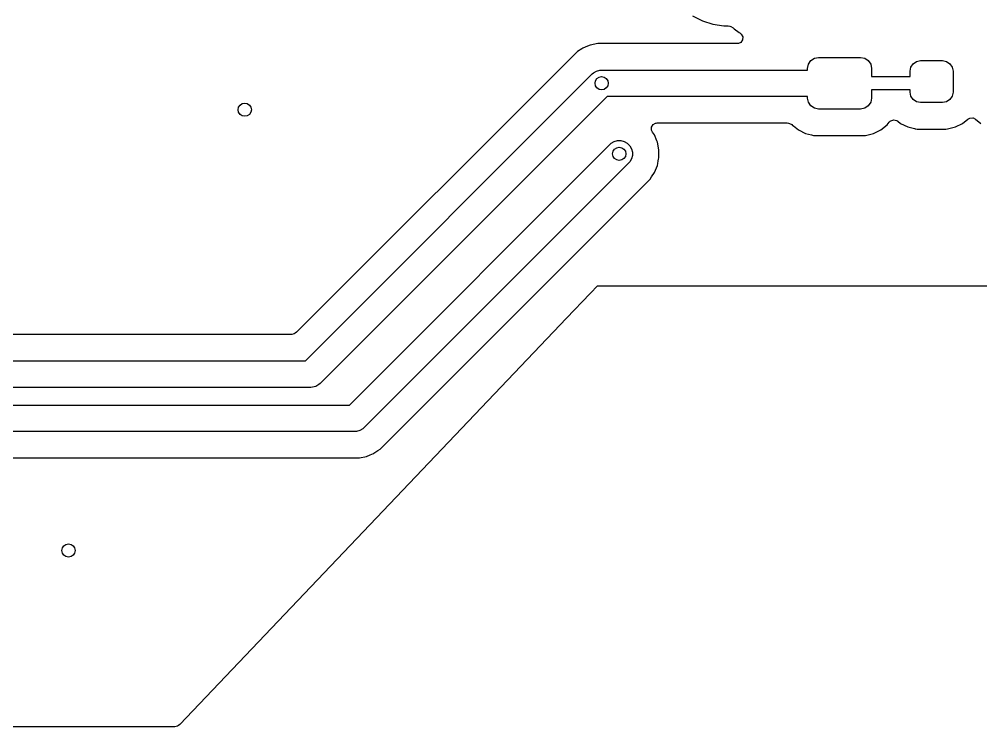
# Model space of a CAD drawing. Header units: inches. Extents: x 1.32 to 5.22, y -7.01 to -1.14.
# Drawn here: x 2.554 to 3.414, y -7.008 to -6.376 of the extents above; entities that cross this region are included whole.
import ezdxf

# ---------------------------------------------------------------- set-up
doc = ezdxf.new("R2010")
doc.units = ezdxf.units.IN
doc.header["$MEASUREMENT"] = 0
doc.layers.add('B.Cu', color=153, linetype='CONTINUOUS', true_color=0x4d7fc4)

msp = doc.modelspace()

# ---------------------------------------------------------------- linework, layer by layer
at = {"layer": 'B.Cu', "linetype": 'CONTINUOUS'}
for p, q in [((3.15595, -6.37279), (3.16479, -6.37729)), ((3.16479, -6.37729), (3.17422, -6.38036)), ((3.17422, -6.38036), (3.18402, -6.38191)), ((3.18402, -6.38191), (3.18799, -6.38191)), ((3.18799, -6.38191), (3.18937, -6.38211)), ((3.18937, -6.38211), (3.19036, -6.3824)), ((3.19036, -6.3824), (3.19244, -6.38363)), ((3.19244, -6.38363), (3.19323, -6.38443)), ((3.19323, -6.38443), (3.19772, -6.38769)), ((3.19772, -6.38769), (3.19831, -6.38811)), ((3.19831, -6.38811), (3.19879, -6.38851)), ((3.19879, -6.38851), (3.19888, -6.38859)), ((3.19888, -6.38859), (3.19888, -6.38859)), ((3.19888, -6.38859), (3.19947, -6.38916)), ((3.19947, -6.38916), (3.20086, -6.39153)), ((3.20086, -6.39153), (3.20074, -6.39428)), ((3.06015, -6.40077), (3.05801, -6.40165)), ((3.06068, -6.40055), (3.06015, -6.40077)), ((3.06071, -6.40054), (3.06068, -6.40055)), ((3.06068, -6.40055), (3.06068, -6.40055)), ((3.06446, -6.39898), (3.06071, -6.40054)), ((3.06071, -6.40054), (3.06071, -6.40054)), ((3.07131, -6.39762), (3.06446, -6.39898)), ((3.06446, -6.39898), (3.06446, -6.39898)), ((3.06446, -6.39898), (3.06446, -6.39898)), ((3.06446, -6.39898), (3.06446, -6.39898)), ((3.06446, -6.39898), (3.06446, -6.39898)), ((3.06446, -6.39898), (3.06446, -6.39898)), ((3.19597, -6.39762), (3.07131, -6.39762)), ((3.1969, -6.39753), (3.19597, -6.39762)), ((3.19694, -6.39752), (3.1969, -6.39753)), ((3.19706, -6.3975), (3.19694, -6.39752)), ((3.19915, -6.39653), (3.19706, -6.3975)), ((3.20074, -6.39428), (3.19915, -6.39653)), ((3.0522, -6.40553), (2.8022, -6.65553)), ((3.05324, -6.40484), (3.0522, -6.40553)), ((3.0522, -6.40553), (3.0522, -6.40553)), ((3.0533, -6.4048), (3.05324, -6.40484)), ((3.05705, -6.4023), (3.0533, -6.4048)), ((3.0533, -6.4048), (3.0533, -6.4048)), ((3.05801, -6.40165), (3.05705, -6.4023)), ((3.25886, -6.41978), (3.25961, -6.41602)), ((3.25961, -6.41602), (3.26174, -6.41282)), ((3.26174, -6.41282), (3.26493, -6.41069)), ((3.26493, -6.41069), (3.2687, -6.40994)), ((3.2687, -6.40994), (3.3061, -6.40994)), ((3.3061, -6.40994), (3.30987, -6.41069)), ((3.30987, -6.41069), (3.31306, -6.41282)), ((3.31306, -6.41282), (3.3152, -6.41602)), ((3.3152, -6.41602), (3.31594, -6.41978)), ((3.35111, -6.41867), (3.35313, -6.41563)), ((3.35313, -6.41563), (3.35617, -6.41361)), ((3.35617, -6.41361), (3.35974, -6.41289)), ((3.35974, -6.41289), (3.37943, -6.41289)), ((3.37943, -6.41289), (3.38301, -6.41361)), ((3.38301, -6.41361), (3.38604, -6.41563)), ((3.38604, -6.41563), (3.38807, -6.41867)), ((2.81007, -6.6811), (3.06645, -6.42472)), ((3.06645, -6.42472), (3.06761, -6.4237)), ((3.06761, -6.4237), (3.07028, -6.42216)), ((3.07028, -6.42216), (3.07326, -6.42136)), ((3.07326, -6.42136), (3.0748, -6.42126)), ((3.0748, -6.42126), (3.25886, -6.42126)), ((3.25886, -6.42126), (3.25886, -6.41978)), ((3.31594, -6.41978), (3.31594, -6.42717)), ((3.35039, -6.42224), (3.35111, -6.41867)), ((3.35039, -6.42717), (3.35039, -6.42224)), ((3.38807, -6.41867), (3.38878, -6.42224)), ((3.38878, -6.42224), (3.38878, -6.44094)), ((3.31594, -6.42717), (3.35039, -6.42717)), ((3.35039, -6.43898), (3.31594, -6.43898)), ((3.31594, -6.43898), (3.31594, -6.44636)), ((3.35039, -6.44094), (3.35039, -6.43898)), ((3.35111, -6.44452), (3.35039, -6.44094)), ((3.38878, -6.44094), (3.38807, -6.44452)), ((3.0797, -6.44488), (2.82331, -6.70127)), ((3.25886, -6.44488), (3.0797, -6.44488)), ((3.25886, -6.44636), (3.25886, -6.44488)), ((3.25961, -6.45012), (3.25886, -6.44636)), ((3.26174, -6.45332), (3.25961, -6.45012)), ((3.3152, -6.45012), (3.31306, -6.45332)), ((3.31594, -6.44636), (3.3152, -6.45012)), ((3.35313, -6.44756), (3.35111, -6.44452)), ((3.35617, -6.44958), (3.35313, -6.44756)), ((3.35974, -6.4503), (3.35617, -6.44958)), ((3.37943, -6.4503), (3.35974, -6.4503)), ((3.38301, -6.44958), (3.37943, -6.4503)), ((3.38604, -6.44756), (3.38301, -6.44958)), ((3.38807, -6.44452), (3.38604, -6.44756)), ((3.26493, -6.45545), (3.26174, -6.45332)), ((3.2687, -6.4562), (3.26493, -6.45545)), ((3.3061, -6.4562), (3.2687, -6.4562)), ((3.30987, -6.45545), (3.3061, -6.4562)), ((3.31306, -6.45332), (3.30987, -6.45545)), ((3.12089, -6.46985), (3.12307, -6.46872)), ((3.12307, -6.46872), (3.12328, -6.46867)), ((3.12328, -6.46867), (3.12339, -6.46864)), ((3.12339, -6.46864), (3.12447, -6.46852)), ((3.12447, -6.46852), (3.24052, -6.46852)), ((3.24052, -6.46852), (3.24189, -6.46872)), ((3.24189, -6.46872), (3.24279, -6.46899)), ((3.24279, -6.46899), (3.24468, -6.47004)), ((3.32992, -6.47017), (3.33173, -6.46792)), ((3.33173, -6.46792), (3.33275, -6.46697)), ((3.33275, -6.46697), (3.33325, -6.46662)), ((3.33325, -6.46662), (3.33586, -6.46575)), ((3.33586, -6.46575), (3.33593, -6.46575)), ((3.33593, -6.46575), (3.33829, -6.46626)), ((3.33829, -6.46626), (3.33856, -6.46639)), ((3.33856, -6.46639), (3.33944, -6.46696)), ((3.33944, -6.46696), (3.34187, -6.46891)), ((3.34187, -6.46891), (3.3483, -6.4721)), ((3.39087, -6.4721), (3.3973, -6.46891)), ((3.3973, -6.46891), (3.40191, -6.46521)), ((3.40191, -6.46521), (3.4031, -6.4645)), ((3.4031, -6.4645), (3.40367, -6.46426)), ((3.40367, -6.46426), (3.40641, -6.46397)), ((3.40641, -6.46397), (3.40671, -6.46403)), ((3.40671, -6.46403), (3.40889, -6.46503)), ((3.40889, -6.46503), (3.41372, -6.46891)), ((3.11944, -6.47219), (3.12089, -6.46985)), ((3.11949, -6.47494), (3.11944, -6.47219)), ((3.11965, -6.47545), (3.11949, -6.47494)), ((3.12025, -6.4767), (3.11965, -6.47545)), ((3.1211, -6.47797), (3.12025, -6.4767)), ((3.12197, -6.47927), (3.1211, -6.47797)), ((3.24468, -6.47004), (3.24547, -6.47075)), ((3.24547, -6.47075), (3.24556, -6.47077)), ((3.24556, -6.47077), (3.24609, -6.47114)), ((3.24609, -6.47114), (3.25056, -6.47474)), ((3.25056, -6.47474), (3.25709, -6.47797)), ((3.25709, -6.47797), (3.2623, -6.47927)), ((3.31065, -6.47973), (3.31772, -6.47797)), ((3.31772, -6.47797), (3.32424, -6.47474)), ((3.32424, -6.47474), (3.32992, -6.47017)), ((3.3483, -6.4721), (3.35425, -6.47357)), ((3.35425, -6.47357), (3.35508, -6.47378)), ((3.35508, -6.47378), (3.35519, -6.47382)), ((3.35519, -6.47382), (3.35527, -6.47383)), ((3.35527, -6.47383), (3.3553, -6.47383)), ((3.3553, -6.47383), (3.35543, -6.47384)), ((3.35543, -6.47384), (3.35688, -6.47394)), ((3.35688, -6.47394), (3.3823, -6.47394)), ((3.3823, -6.47394), (3.38391, -6.47383)), ((3.38391, -6.47383), (3.39087, -6.4721)), ((3.0822, -6.48771), (3.08336, -6.48669)), ((3.08336, -6.48669), (3.08603, -6.48515)), ((3.08603, -6.48515), (3.08901, -6.48435)), ((3.08901, -6.48435), (3.09209, -6.48435)), ((3.09209, -6.48435), (3.09507, -6.48515)), ((3.09507, -6.48515), (3.09774, -6.48669)), ((3.09774, -6.48669), (3.09992, -6.48887)), ((3.12418, -6.4846), (3.12197, -6.47927)), ((3.12197, -6.47927), (3.12197, -6.47927)), ((3.12464, -6.48572), (3.12418, -6.4846)), ((3.12418, -6.4846), (3.12418, -6.4846)), ((3.12599, -6.49249), (3.12464, -6.48572)), ((3.12464, -6.48572), (3.12464, -6.48572)), ((3.2623, -6.47927), (3.26397, -6.47969)), ((3.26397, -6.47969), (3.26408, -6.47972)), ((3.26408, -6.47972), (3.26416, -6.47974)), ((3.26416, -6.47974), (3.26419, -6.47974)), ((3.26419, -6.47974), (3.26432, -6.47974)), ((3.26432, -6.47974), (3.26579, -6.47984)), ((3.26579, -6.47984), (3.26579, -6.47984)), ((3.26579, -6.47984), (3.30901, -6.47984)), ((3.30901, -6.47984), (3.31065, -6.47973)), ((3.30901, -6.47984), (3.30901, -6.47984)), ((2.84944, -6.72047), (3.0822, -6.48771)), ((3.09992, -6.48887), (3.10146, -6.49154)), ((3.10146, -6.49154), (3.10226, -6.49452)), ((3.10226, -6.49452), (3.10226, -6.4976)), ((3.126, -6.49256), (3.12599, -6.49249)), ((3.126, -6.49955), (3.126, -6.49256)), ((3.09992, -6.50325), (3.0989, -6.50441)), ((3.10146, -6.50058), (3.09992, -6.50325)), ((3.10226, -6.4976), (3.10146, -6.50058)), ((3.12498, -6.50468), (3.12544, -6.50241)), ((3.12544, -6.50241), (3.12572, -6.50098)), ((3.12572, -6.50098), (3.126, -6.49955)), ((3.0989, -6.50441), (2.86268, -6.74064)), ((3.12197, -6.51286), (3.12464, -6.5064)), ((3.12464, -6.5064), (3.12498, -6.50468)), ((2.87693, -6.75982), (3.11627, -6.52049)), ((3.11627, -6.52049), (3.11809, -6.51866)), ((3.11809, -6.51866), (3.11943, -6.51665)), ((3.11943, -6.51665), (3.12197, -6.51286)), ((3.07087, -6.61417), (3.06505, -6.62028)), ((3.0793, -6.61417), (3.07087, -6.61417)), ((3.6174, -6.61417), (3.0793, -6.61417)), ((3.0644, -6.62096), (3.04344, -6.64297)), ((3.06444, -6.62092), (3.0644, -6.62096)), ((3.0644, -6.62096), (3.0644, -6.62096)), ((3.06505, -6.62028), (3.06444, -6.62092)), ((3.06444, -6.62092), (3.06444, -6.62092)), ((3.06505, -6.62028), (3.06505, -6.62028)), ((3.04344, -6.64297), (2.69786, -7.00583)), ((2.79784, -6.65746), (2.41256, -6.65746)), ((2.80018, -6.65686), (2.79784, -6.65746)), ((2.80109, -6.65637), (2.80018, -6.65686)), ((2.8022, -6.65553), (2.80109, -6.65637)), ((1.85676, -6.6811), (2.81007, -6.6811)), ((2.82331, -6.70127), (2.82215, -6.70228)), ((2.81496, -6.70472), (1.85187, -6.70472)), ((2.8165, -6.70462), (2.81496, -6.70472)), ((2.81948, -6.70383), (2.8165, -6.70462)), ((2.82215, -6.70228), (2.81948, -6.70383)), ((1.75686, -6.72047), (2.84944, -6.72047)), ((2.85433, -6.74409), (1.75197, -6.74409)), ((2.85587, -6.74399), (2.85433, -6.74409)), ((2.85885, -6.7432), (2.85587, -6.74399)), ((2.86152, -6.74165), (2.85885, -6.7432)), ((2.86268, -6.74064), (2.86152, -6.74165)), ((2.87224, -6.76296), (2.8748, -6.76124)), ((2.8748, -6.76124), (2.87693, -6.75982)), ((2.8748, -6.76124), (2.8748, -6.76124)), ((1.74848, -6.76774), (2.85782, -6.76774)), ((2.85782, -6.76774), (2.85798, -6.76774)), ((2.85798, -6.76774), (2.85829, -6.76764)), ((2.85829, -6.76764), (2.86467, -6.76637)), ((2.86467, -6.76637), (2.8679, -6.76504)), ((2.8679, -6.76504), (2.87097, -6.76377)), ((2.87097, -6.76377), (2.8711, -6.76372)), ((2.8711, -6.76372), (2.87123, -6.76363)), ((2.87123, -6.76363), (2.87224, -6.76296)), ((2.69344, -7.00785), (1.79872, -7.00785)), ((2.69589, -7.0072), (2.69344, -7.00785)), ((2.69677, -7.00669), (2.69589, -7.0072)), ((2.69786, -7.00583), (2.69677, -7.00669))]:
    msp.add_line(p, q, dxfattribs=at)
at = {"layer": 'B.Cu'}
for centre in [(3.0748, -6.43307), (2.75591, -6.45669), (3.09055, -6.49606), (2.59843, -6.85039)]:
    msp.add_circle(centre, 0.00591, dxfattribs=at)

doc.saveas('drawing.dxf')
